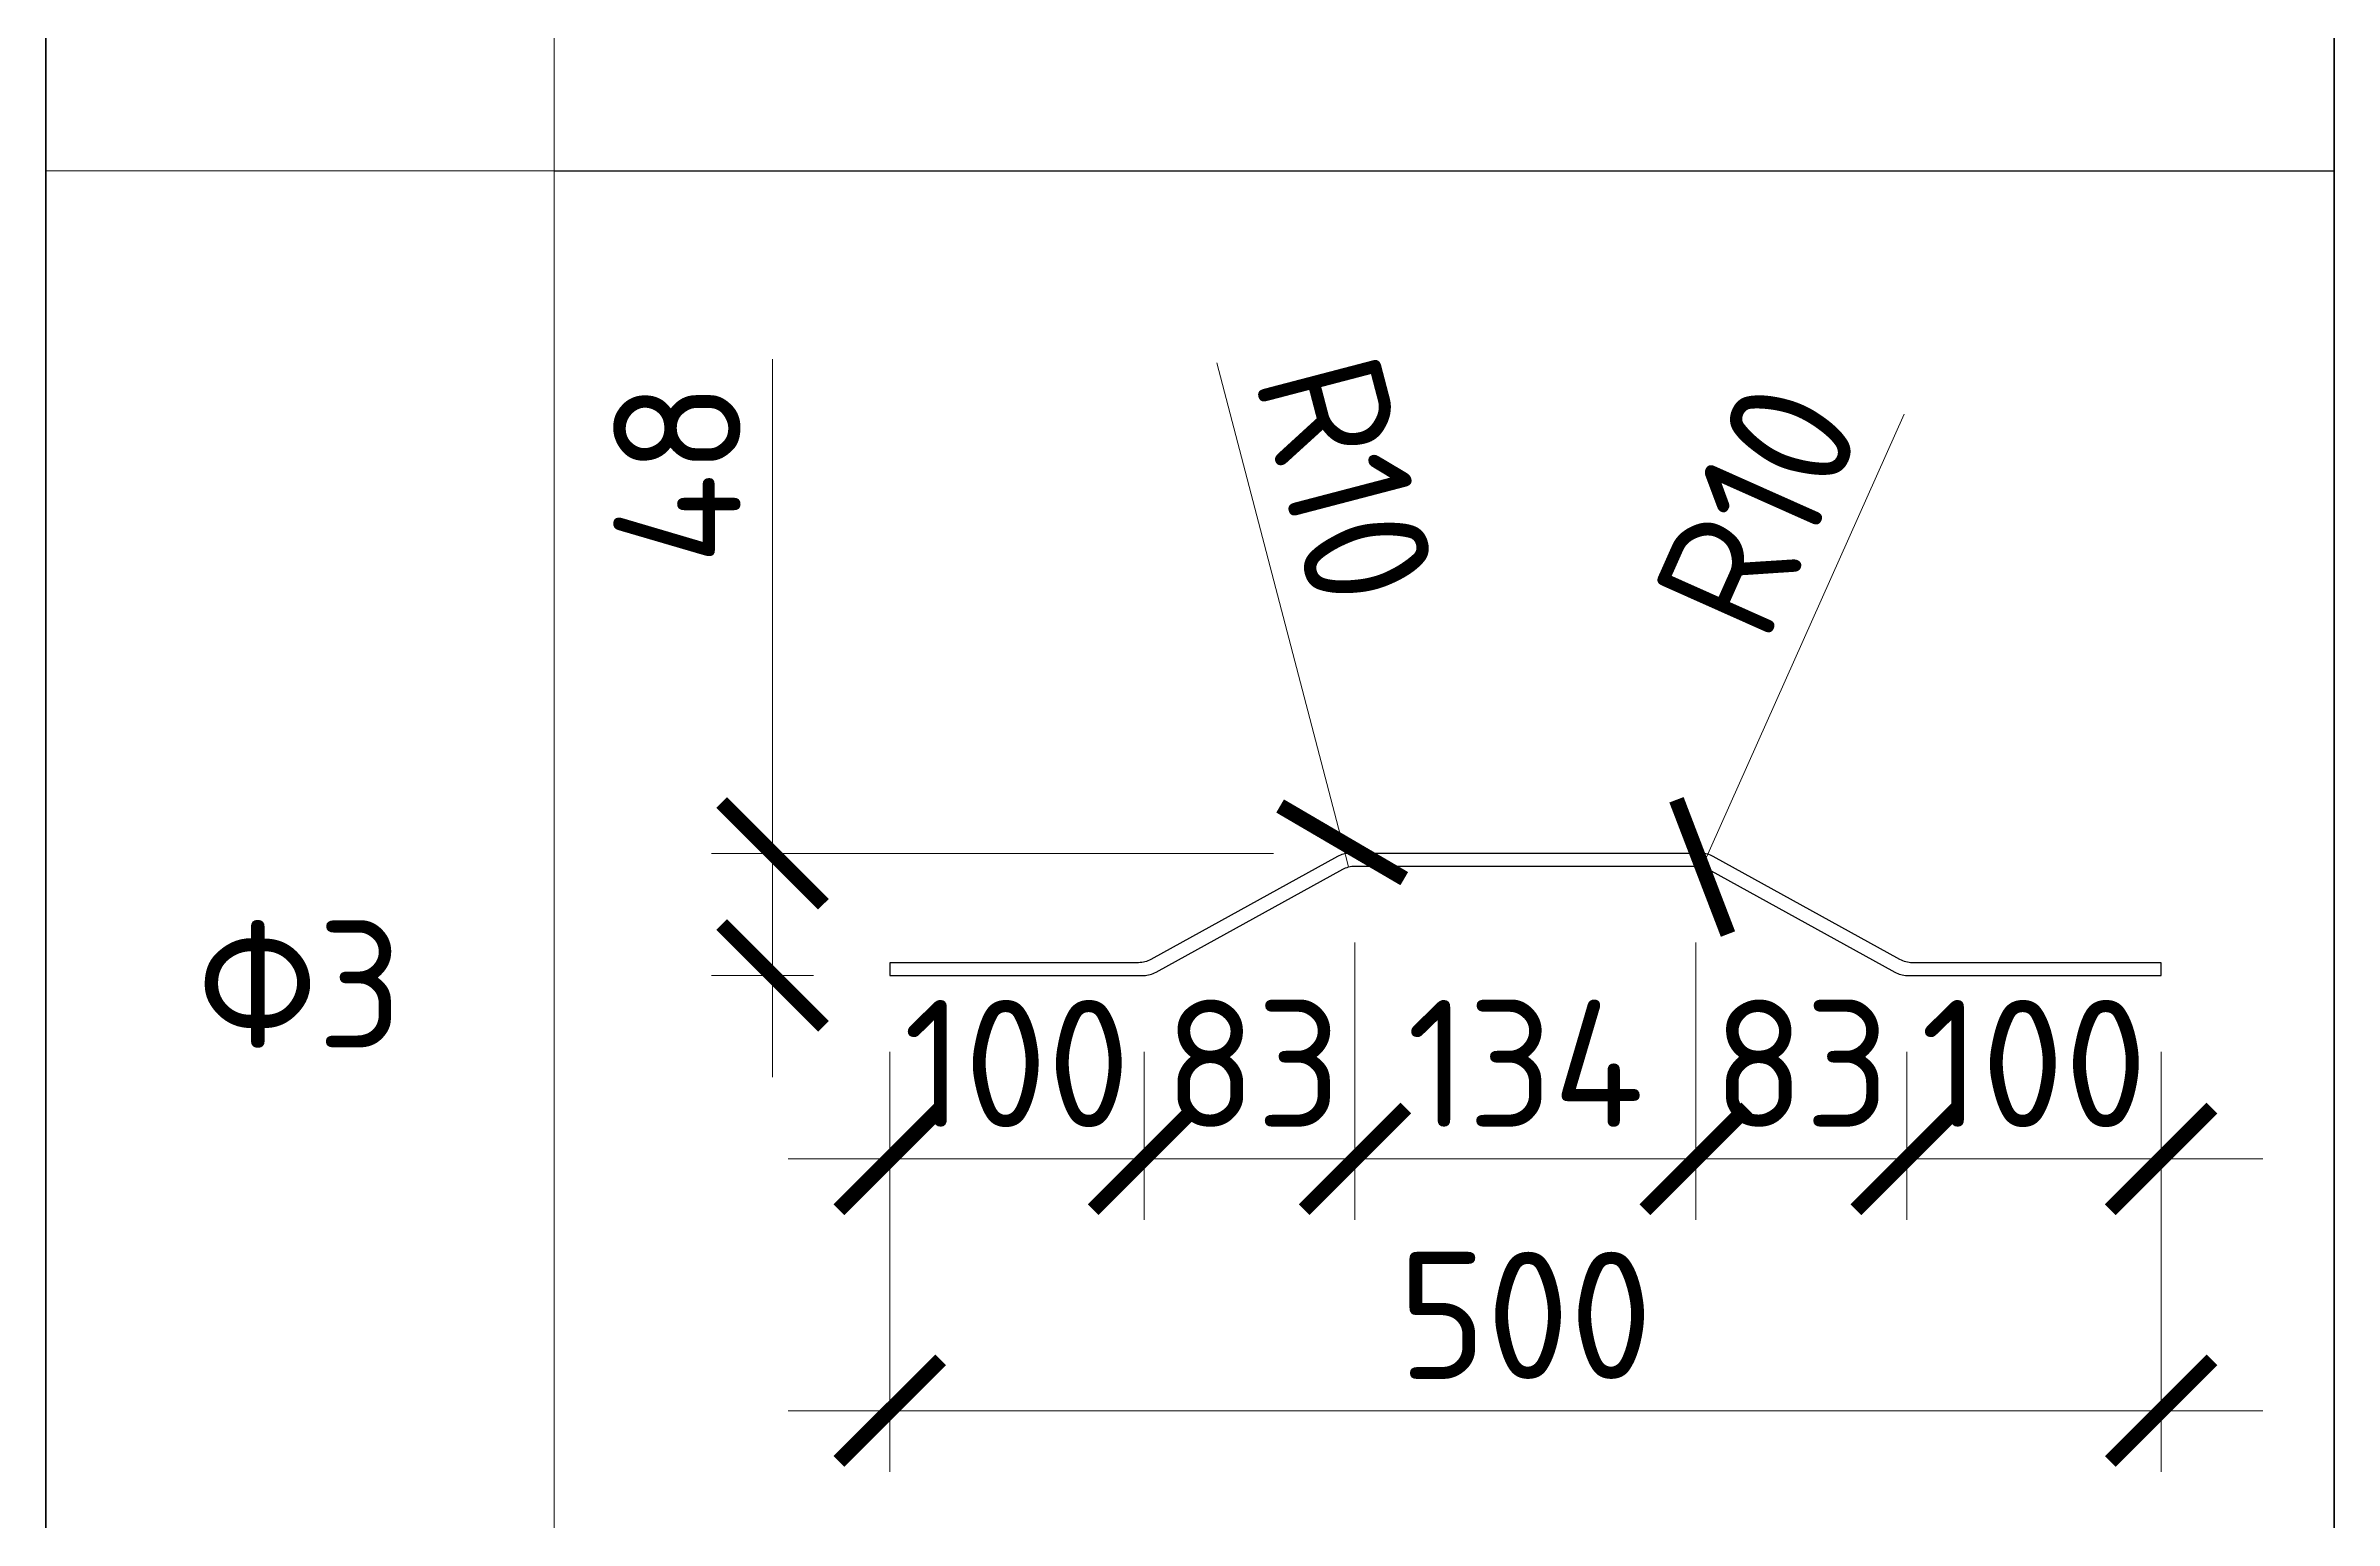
# Model space of a CAD drawing. Header units: millimetres. Extents: x -65574 to 111613, y -106550 to -50518.
# Drawn here: x 110592 to 111492, y -72506 to -71926 of the extents above; entities that cross this region are included whole.
import ezdxf

# ---------------------------------------------------------------- set-up
doc = ezdxf.new("R2010")
doc.units = ezdxf.units.MM
doc.layers.get('Defpoints').update_dxf_attribs({"color": 6})
doc.styles.add('GOST-2.304_Type-B', font='GOST Common.ttf')
doc.dimstyles.new('УРСТ', dxfattribs={"dimtxt": 2.5, "dimasz": 2, "dimexe": 1.2, "dimexo": 1.5, "dimtad": 1, "dimdec": 0, "dimrnd": 1, "dimtxsty": 'GOST-2.304_Type-B', "dimblk": 'ARCHTICK', "dimcen": 2, "dimdle": 2, "dimazin": 3, "dimtfac": 1, "dimtdec": 0, "dimtmove": 1, "dimatfit": 0, "dimldrblk": 'NONE', "dimlwd": 15, "dimlwe": 15, "dimarcsym": 0})

# ---------------------------------------------------------------- blocks, each defined once
blk = doc.blocks.new('*T36')
at = {"color": 7, "lineweight": 50, "transparency": 16777216}
for p, q in [((0, 0), (900, 0)), ((0, 0), (0, -6910)), ((900, 0), (900, -6910)), ((0, -6910), (900, -6910))]:
    blk.add_line(p, q, dxfattribs=at)
at = {"color": 7, "lineweight": 20, "transparency": 16777216}
for p, q in [((200, 0), (200, -6910)), ((0, -150), (900, -150)), ((0, -950), (900, -950)), ((0, -1750), (900, -1750)), ((0, -2750), (900, -2750)), ((0, -3550), (900, -3550)), ((200, -4350), (900, -4350)), ((0, -4990), (900, -4990))]:
    blk.add_line(p, q, dxfattribs=at)
at = {"color": 0, "lineweight": -2, "transparency": 16777216}
blk.add_line((0, -4350), (200, -4350), dxfattribs=at)
at = {"color": 7, "lineweight": 15, "transparency": 16777216}
blk.add_line((0, -5630), (900, -5630), dxfattribs=at)
at = {"color": 7, "lineweight": -2, "transparency": 16777216}
blk.add_line((0, -6270), (900, -6270), dxfattribs=at)
at = {"transparency": 16777216, "attachment_point": 5, "style": 'GOST-2.304_Type-B'}
for s, insert, char_height, width in [('Поз.', (100, -75), 50, 199.4), ('{\\H20x;Эскиз}', (550, -75), 2.5, 699.4), ('{\\H0.28571x;11}', (100, -550), 175, 199.4), ('12', (100, -1350), 50, 199.4), ('{\\H0.28571x;13}', (100, -2250), 175, 199.4), ('14', (100, -3150), 50, 199.4), ('{\\H0.28571x;15}', (100, -3950), 175, 199.4), ('Ф1', (100, -4670), 50, 199.4), ('Ф2', (100, -5310), 50, 199.4), ('Ф3', (100, -5950), 50, 199.4), ('Ф4', (100, -6590), 50, 199.4)]:
    blk.add_mtext(s, dxfattribs=dict(at, insert=insert, char_height=char_height, width=width))
blk = doc.blocks.new('ФИКСАТОРРРРР')
at = {"color": 6, "lineweight": -2}
blk.add_lwpolyline([(109575.72, -70972.78), (109477.86, -70972.78, -0.126741), (109473.02, -70971.53), (109399.62, -70931.02, 0.126741), (109394.79, -70929.78), (109325.72, -70929.78), (109256.66, -70929.78, 0.126741), (109251.83, -70931.02), (109178.42, -70971.53, -0.126741), (109173.59, -70972.78), (109075.72, -70972.78), (109075.72, -70977.78), (109175.62, -70977.78, 0.126741), (109180.45, -70976.53), (109253.85, -70936.02, -0.126741), (109258.69, -70934.78), (109325.72, -70934.78), (109392.76, -70934.78, -0.126741), (109397.59, -70936.02), (109471, -70976.53, 0.126741), (109475.83, -70977.78), (109575.72, -70977.78)], format="xyb", close=True, dxfattribs=at)
blk = doc.blocks.new('_ArchTick')
at = {"color": 0, "linetype": 'ByBlock', "const_width": 0.15}
blk.add_lwpolyline([(-0.5, -0.5), (0.5, 0.5)], dxfattribs=at)
blk = doc.blocks.new('*D206')
at = {"color": 0, "lineweight": 15, "transparency": 16777216}
blk.add_line((111323.28, -72070.65), (111243.89, -72248.76), dxfattribs=at)
at = {"layer": 'Defpoints', "color": 0, "lineweight": -2, "transparency": 16777216}
for p in [(111247.96, -72239.62), (111243.89, -72248.76)]:
    blk.add_point(p, dxfattribs=at)
at = {"color": 0, "lineweight": 15, "transparency": 16777216, "xscale": 40, "yscale": 40, "zscale": 40, "rotation": 245.9743672828913}
blk.add_blockref('_ArchTick', (111243.89, -72248.76), dxfattribs=at)
at = {"color": 0, "lineweight": 15, "transparency": 16777216, "insert": (111265.62, -72107.9), "char_height": 50, "attachment_point": 5, "rotation": 65.97437, "style": 'GOST-2.304_Type-B'}
blk.add_mtext('\\A1;R10', dxfattribs=at)
blk = doc.blocks.new('_None')
blk = doc.blocks.new('*D207')
at = {"color": 0, "lineweight": 15, "transparency": 16777216}
for p in [(111052.94, -72050.43), (111104.82, -72248.76)]:
    blk.add_line(p, (111102.29, -72239.08), dxfattribs=at)
at = {"layer": 'Defpoints', "color": 0, "lineweight": -2, "transparency": 16777216}
for p in [(111102.29, -72239.08), (111104.82, -72248.76)]:
    blk.add_point(p, dxfattribs=at)
at = {"color": 0, "lineweight": 15, "transparency": 16777216, "xscale": 40, "yscale": 40, "zscale": 40, "rotation": 284.660519879294}
blk.add_blockref('_ArchTick', (111102.29, -72239.08), dxfattribs=at)
at = {"color": 0, "lineweight": 15, "transparency": 16777216, "insert": (111103.77, -72096.57), "char_height": 50, "attachment_point": 5, "rotation": 284.66052, "style": 'GOST-2.304_Type-B'}
blk.add_mtext('\\A1;R10', dxfattribs=at)
blk = doc.blocks.new('*D208')
at = {"color": 0, "lineweight": 15, "transparency": 16777216}
for p, q in [((110924.36, -72321.44), (110924.36, -72387.59)), ((111024.35, -72321.44), (111024.35, -72387.59)), ((110884.36, -72363.59), (111064.35, -72363.59))]:
    blk.add_line(p, q, dxfattribs=at)
at = {"layer": 'Defpoints', "color": 0, "lineweight": -2, "transparency": 16777216}
for p in [(110924.36, -72291.44), (111024.35, -72291.44), (111024.35, -72363.59)]:
    blk.add_point(p, dxfattribs=at)
at = {"color": 0, "lineweight": 15, "transparency": 16777216, "xscale": 40, "yscale": 40, "zscale": 40, "rotation": 180}
blk.add_blockref('_ArchTick', (110924.36, -72363.59), dxfattribs=at)
at = {"color": 0, "lineweight": 15, "transparency": 16777216, "xscale": 40, "yscale": 40, "zscale": 40}
blk.add_blockref('_ArchTick', (111024.35, -72363.59), dxfattribs=at)
at = {"color": 0, "lineweight": 15, "transparency": 16777216, "insert": (110974.36, -72326.09), "char_height": 50, "attachment_point": 5, "style": 'GOST-2.304_Type-B'}
blk.add_mtext('\\A1;100', dxfattribs=at)
blk = doc.blocks.new('*D209')
at = {"color": 0, "lineweight": 15, "transparency": 16777216}
for p, q in [((111107.32, -72278.44), (111107.32, -72387.59)), ((111024.35, -72321.44), (111024.35, -72387.59)), ((110984.35, -72363.59), (111147.32, -72363.59))]:
    blk.add_line(p, q, dxfattribs=at)
at = {"layer": 'Defpoints', "color": 0, "lineweight": -2, "transparency": 16777216}
for p in [(111107.32, -72248.44), (111024.35, -72291.44), (111107.32, -72363.59)]:
    blk.add_point(p, dxfattribs=at)
at = {"color": 0, "lineweight": 15, "transparency": 16777216, "xscale": 40, "yscale": 40, "zscale": 40, "rotation": 180}
blk.add_blockref('_ArchTick', (111024.35, -72363.59), dxfattribs=at)
at = {"color": 0, "lineweight": 15, "transparency": 16777216, "xscale": 40, "yscale": 40, "zscale": 40}
blk.add_blockref('_ArchTick', (111107.32, -72363.59), dxfattribs=at)
at = {"color": 0, "lineweight": 15, "transparency": 16777216, "insert": (111067.22, -72326.09), "char_height": 50, "attachment_point": 5, "style": 'GOST-2.304_Type-B'}
blk.add_mtext('\\A1;83', dxfattribs=at)
blk = doc.blocks.new('*D210')
at = {"color": 0, "lineweight": 15, "transparency": 16777216}
for p, q in [((111107.32, -72278.44), (111107.32, -72387.59)), ((111241.39, -72278.44), (111241.39, -72387.59)), ((111067.32, -72363.59), (111281.39, -72363.59))]:
    blk.add_line(p, q, dxfattribs=at)
at = {"layer": 'Defpoints', "color": 0, "lineweight": -2, "transparency": 16777216}
for p in [(111107.32, -72248.44), (111241.39, -72248.44), (111241.39, -72363.59)]:
    blk.add_point(p, dxfattribs=at)
at = {"color": 0, "lineweight": 15, "transparency": 16777216, "xscale": 40, "yscale": 40, "zscale": 40, "rotation": 180}
blk.add_blockref('_ArchTick', (111107.32, -72363.59), dxfattribs=at)
at = {"color": 0, "lineweight": 15, "transparency": 16777216, "xscale": 40, "yscale": 40, "zscale": 40}
blk.add_blockref('_ArchTick', (111241.39, -72363.59), dxfattribs=at)
at = {"color": 0, "lineweight": 15, "transparency": 16777216, "insert": (111174.36, -72326.09), "char_height": 50, "attachment_point": 5, "style": 'GOST-2.304_Type-B'}
blk.add_mtext('\\A1;134', dxfattribs=at)
blk = doc.blocks.new('*D211')
at = {"color": 0, "lineweight": 15, "transparency": 16777216}
for p, q in [((111241.39, -72278.44), (111241.39, -72387.59)), ((111324.36, -72321.44), (111324.36, -72387.59)), ((111201.39, -72363.59), (111364.36, -72363.59))]:
    blk.add_line(p, q, dxfattribs=at)
at = {"layer": 'Defpoints', "color": 0, "lineweight": -2, "transparency": 16777216}
for p in [(111241.39, -72248.44), (111324.36, -72291.44), (111324.36, -72363.59)]:
    blk.add_point(p, dxfattribs=at)
at = {"color": 0, "lineweight": 15, "transparency": 16777216, "xscale": 40, "yscale": 40, "zscale": 40, "rotation": 180}
blk.add_blockref('_ArchTick', (111241.39, -72363.59), dxfattribs=at)
at = {"color": 0, "lineweight": 15, "transparency": 16777216, "xscale": 40, "yscale": 40, "zscale": 40}
blk.add_blockref('_ArchTick', (111324.36, -72363.59), dxfattribs=at)
at = {"color": 0, "lineweight": 15, "transparency": 16777216, "insert": (111282.92, -72326.09), "char_height": 50, "attachment_point": 5, "style": 'GOST-2.304_Type-B'}
blk.add_mtext('\\A1;83', dxfattribs=at)
blk = doc.blocks.new('*D212')
at = {"color": 0, "lineweight": 15, "transparency": 16777216}
for p, q in [((111324.36, -72321.44), (111324.36, -72387.59)), ((111424.36, -72321.44), (111424.36, -72387.59)), ((111284.36, -72363.59), (111464.36, -72363.59))]:
    blk.add_line(p, q, dxfattribs=at)
at = {"layer": 'Defpoints', "color": 0, "lineweight": -2, "transparency": 16777216}
for p in [(111324.36, -72291.44), (111424.36, -72291.44), (111424.36, -72363.59)]:
    blk.add_point(p, dxfattribs=at)
at = {"color": 0, "lineweight": 15, "transparency": 16777216, "xscale": 40, "yscale": 40, "zscale": 40, "rotation": 180}
blk.add_blockref('_ArchTick', (111324.36, -72363.59), dxfattribs=at)
at = {"color": 0, "lineweight": 15, "transparency": 16777216, "xscale": 40, "yscale": 40, "zscale": 40}
blk.add_blockref('_ArchTick', (111424.36, -72363.59), dxfattribs=at)
at = {"color": 0, "lineweight": 15, "transparency": 16777216, "insert": (111374.36, -72326.09), "char_height": 50, "attachment_point": 5, "style": 'GOST-2.304_Type-B'}
blk.add_mtext('\\A1;100', dxfattribs=at)
blk = doc.blocks.new('*D213')
at = {"color": 0, "lineweight": 15, "transparency": 16777216}
for p, q in [((110924.36, -72321.44), (110924.36, -72486.65)), ((111424.36, -72321.44), (111424.36, -72486.65)), ((110884.36, -72462.65), (111464.36, -72462.65))]:
    blk.add_line(p, q, dxfattribs=at)
at = {"layer": 'Defpoints', "color": 0, "lineweight": -2, "transparency": 16777216}
for p in [(110924.36, -72291.44), (111424.36, -72291.44), (111424.36, -72462.65)]:
    blk.add_point(p, dxfattribs=at)
at = {"color": 0, "lineweight": 15, "transparency": 16777216, "xscale": 40, "yscale": 40, "zscale": 40, "rotation": 180}
blk.add_blockref('_ArchTick', (110924.36, -72462.65), dxfattribs=at)
at = {"color": 0, "lineweight": 15, "transparency": 16777216, "xscale": 40, "yscale": 40, "zscale": 40}
blk.add_blockref('_ArchTick', (111424.36, -72462.65), dxfattribs=at)
at = {"color": 0, "lineweight": 15, "transparency": 16777216, "insert": (111174.36, -72425.15), "char_height": 50, "attachment_point": 5, "style": 'GOST-2.304_Type-B'}
blk.add_mtext('\\A1;500', dxfattribs=at)
blk = doc.blocks.new('*D214')
at = {"color": 0, "lineweight": 15, "transparency": 16777216}
for p, q in [((110878.27, -72049), (110878.27, -72243.44)), ((110878.27, -72243.44), (110878.27, -72203.44)), ((111075.29, -72243.44), (110854.27, -72243.44)), ((110878.27, -72243.44), (110878.27, -72291.44)), ((110878.27, -72243.44), (110878.27, -72291.44)), ((110894.36, -72291.44), (110854.27, -72291.44)), ((110878.27, -72291.44), (110878.27, -72331.44))]:
    blk.add_line(p, q, dxfattribs=at)
at = {"layer": 'Defpoints', "color": 0, "lineweight": -2, "transparency": 16777216}
for p in [(111105.29, -72243.44), (110878.27, -72291.44), (110924.36, -72291.44)]:
    blk.add_point(p, dxfattribs=at)
at = {"color": 0, "lineweight": 15, "transparency": 16777216, "xscale": 40, "yscale": 40, "zscale": 40}
for p, rotation in [((110878.27, -72243.44), 270), ((110878.27, -72291.44), 90)]:
    blk.add_blockref('_ArchTick', p, dxfattribs=dict(at, rotation=rotation))
at = {"color": 0, "lineweight": 15, "transparency": 16777216, "insert": (110840.77, -72094), "char_height": 50, "attachment_point": 5, "rotation": 90, "style": 'GOST-2.304_Type-B'}
blk.add_mtext('\\A1;48', dxfattribs=at)

msp = doc.modelspace()

# ---------------------------------------------------------------- linework, layer by layer
at = {"lineweight": -2}
msp.add_line((110792.44, -71974.92), (111492.44, -71974.92), dxfattribs=at)

# ---------------------------------------------------------------- block references
msp.add_blockref('*T36', (110592.44, -66344.92))
msp.add_blockref('ФИКСАТОРРРРР', (1848.63, -1313.66), dxfattribs=at)

# ---------------------------------------------------------------- dimensions: what is measured, and where the dimension line sits
at = {"color": 0, "lineweight": 15}
dim = msp.add_radius_dim(center=(111104.82, -72248.76), mpoint=(111102.29, -72239.08), dimstyle='УРСТ', override={"dimscale": 0}, dxfattribs=at)
dim.commit()
dim.dimension.update_dxf_attribs({"geometry": '*D207', "text_midpoint": (111103.77, -72096.57)})
dim = msp.add_radius_dim(center=(111247.96, -72239.62), mpoint=(111243.89, -72248.76), dimstyle='УРСТ', override={"dimscale": 0}, dxfattribs=at)
dim.commit()
dim.dimension.update_dxf_attribs({"geometry": '*D206', "text_midpoint": (111299.87, -72123.17), "dimtype": 164})
dim = msp.add_linear_dim(base=(110878.27, -72291.44), p1=(111105.29, -72243.44), p2=(110924.36, -72291.44), angle=90, dimstyle='УРСТ', override={"dimscale": 0}, dxfattribs=at)
dim.commit()
dim.dimension.update_dxf_attribs({"geometry": '*D214', "text_midpoint": (110879.81, -72094), "dimtype": 160})
for base, p1, p2, picture, middle in [((111107.32, -72363.59), (111024.35, -72291.44), (111107.32, -72248.44), '*D209', (111067.22, -72363.59)), ((111324.36, -72363.59), (111241.39, -72248.44), (111324.36, -72291.44), '*D211', (111282.92, -72363.59)), ((111024.35, -72363.59), (110924.36, -72291.44), (111024.35, -72291.44), '*D208', (110974.36, -72363.59)), ((111424.36, -72363.59), (111324.36, -72291.44), (111424.36, -72291.44), '*D212', (111374.36, -72363.59))]:
    dim = msp.add_linear_dim(base=base, p1=p1, p2=p2, dimstyle='УРСТ', override={"dimscale": 0}, dxfattribs=at)
    dim.commit()
    dim.dimension.update_dxf_attribs({"geometry": picture, "text_midpoint": middle, "dimtype": 160})
for base, p1, p2, picture, middle in [((111241.39, -72363.59), (111107.32, -72248.44), (111241.39, -72248.44), '*D210', (111174.36, -72326.09)), ((111424.36, -72462.65), (110924.36, -72291.44), (111424.36, -72291.44), '*D213', (111174.36, -72425.15))]:
    dim = msp.add_linear_dim(base=base, p1=p1, p2=p2, dimstyle='УРСТ', override={"dimscale": 0}, dxfattribs=at)
    dim.commit()
    dim.dimension.update_dxf_attribs({"geometry": picture, "text_midpoint": middle})

doc.saveas('drawing.dxf')
